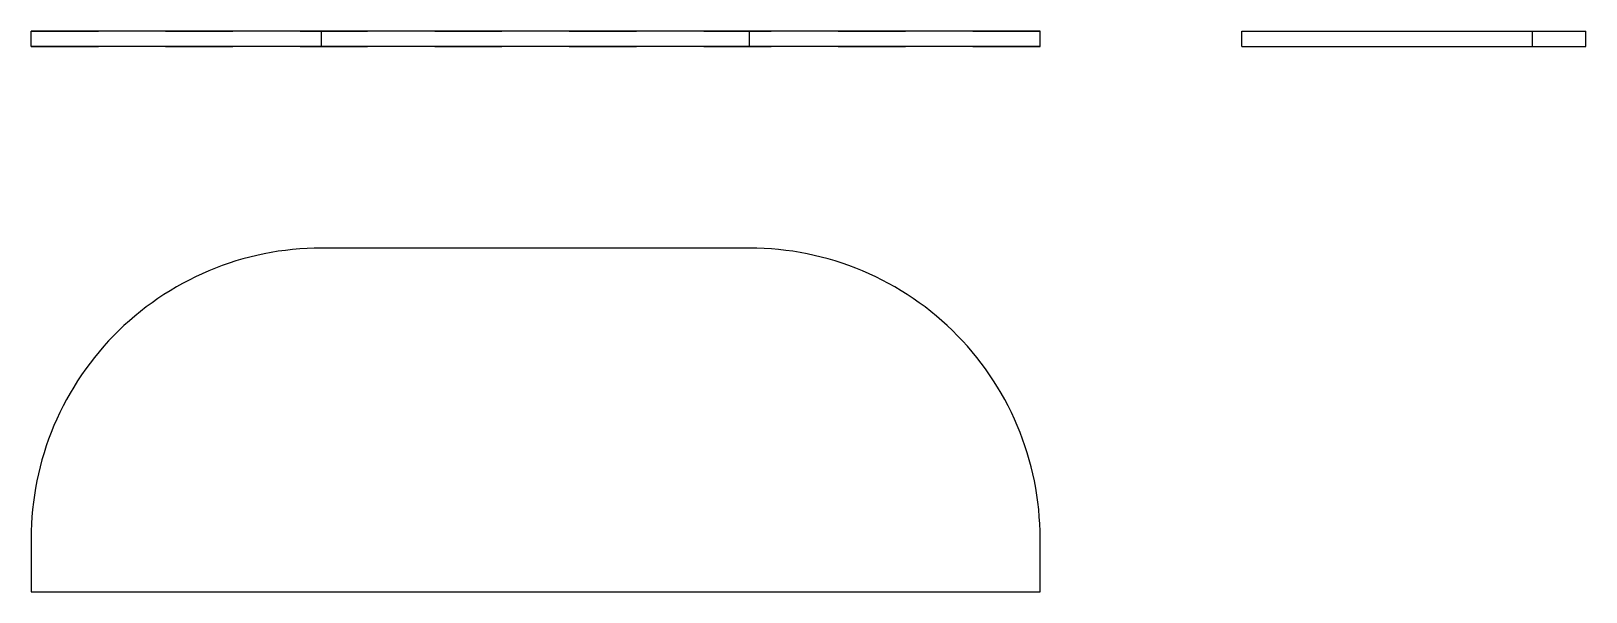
# Model space of a CAD drawing. Extents: x 0 to 2.31, y 0 to 0.83.
import ezdxf

# ---------------------------------------------------------------- set-up
doc = ezdxf.new("R2010")
doc.units = 0
doc.linetypes.add('HIDDEN', pattern=[0.075, 0.050025, -0.024975])
for name, color, linetype in [('FRONT', 7, 'CONTINUOUS'), ('FRONT_HID', 7, 'HIDDEN'), ('LEFT', 7, 'CONTINUOUS'), ('TOP', 7, 'CONTINUOUS')]:
    doc.layers.add(name, color=color, linetype=linetype)

msp = doc.modelspace()

# ---------------------------------------------------------------- linework, layer by layer
at = {"layer": 'FRONT'}
for p, q in [((0, 0.811364), (0, 0.834091)), ((0.431818, 0.834091), (0, 0.834091)), ((1.068182, 0.834091), (0.431818, 0.834091)), ((0.431818, 0.811364), (0.431818, 0.834091)), ((1.5, 0.834091), (1.068182, 0.834091)), ((1.068182, 0.811364), (1.068182, 0.834091)), ((1.5, 0.811364), (1.5, 0.834091)), ((0.431818, 0.811364), (0, 0.811364)), ((1.068182, 0.811364), (0.431818, 0.811364)), ((1.5, 0.811364), (1.068182, 0.811364))]:
    msp.add_line(p, q, dxfattribs=at)
at = {"layer": 'FRONT_HID', "linetype": 'HIDDEN'}
for p, q in [((0, 0.834091), (1.5, 0.834091)), ((0, 0.811364), (1.5, 0.811364))]:
    msp.add_line(p, q, dxfattribs=at)
at = {"layer": 'LEFT'}
for p, q in [((1.8, 0.811364), (1.8, 0.834091)), ((1.8, 0.834091), (2.231818, 0.834091)), ((2.231818, 0.834091), (2.311364, 0.834091)), ((2.231818, 0.811364), (2.231818, 0.834091)), ((2.311364, 0.811364), (2.311364, 0.834091)), ((1.8, 0.811364), (2.231818, 0.811364)), ((2.231818, 0.811364), (2.311364, 0.811364))]:
    msp.add_line(p, q, dxfattribs=at)
at = {"layer": 'TOP'}
for p, q in [((0.388823, 0.509218), (0.378124, 0.508012)), ((0.399548, 0.510156), (0.388823, 0.509218)), ((0.410294, 0.510827), (0.399548, 0.510156)), ((0.421053, 0.511229), (0.410294, 0.510827)), ((0.431818, 0.511364), (0.421053, 0.511229)), ((1.068182, 0.511364), (0.431818, 0.511364)), ((1.078947, 0.511229), (1.068182, 0.511364)), ((1.089706, 0.510827), (1.078947, 0.511229)), ((1.100452, 0.510156), (1.089706, 0.510827)), ((1.111177, 0.509218), (1.100452, 0.510156)), ((1.121876, 0.508012), (1.111177, 0.509218)), ((0.29429, 0.488878), (0.284128, 0.485322)), ((0.304538, 0.492179), (0.29429, 0.488878)), ((0.314864, 0.495224), (0.304538, 0.492179)), ((0.325264, 0.498011), (0.314864, 0.495224)), ((0.33573, 0.500537), (0.325264, 0.498011)), ((0.346255, 0.502802), (0.33573, 0.500537)), ((0.356834, 0.504803), (0.346255, 0.502802)), ((0.367459, 0.506541), (0.356834, 0.504803)), ((0.378124, 0.508012), (0.367459, 0.506541)), ((1.132541, 0.506541), (1.121876, 0.508012)), ((1.143166, 0.504803), (1.132541, 0.506541)), ((1.153745, 0.502802), (1.143166, 0.504803)), ((1.16427, 0.500537), (1.153745, 0.502802)), ((1.174736, 0.498011), (1.16427, 0.500537)), ((1.185136, 0.495224), (1.174736, 0.498011)), ((1.195462, 0.492179), (1.185136, 0.495224)), ((1.20571, 0.488878), (1.195462, 0.492179)), ((1.215872, 0.485322), (1.20571, 0.488878)), ((0.234818, 0.463808), (0.225299, 0.458777)), ((0.244459, 0.4686), (0.234818, 0.463808)), ((0.254217, 0.47315), (0.244459, 0.4686)), ((0.264085, 0.477456), (0.254217, 0.47315)), ((0.274057, 0.481514), (0.264085, 0.477456)), ((0.284128, 0.485322), (0.274057, 0.481514)), ((1.225943, 0.481514), (1.215872, 0.485322)), ((1.235915, 0.477456), (1.225943, 0.481514)), ((1.245783, 0.47315), (1.235915, 0.477456)), ((1.255541, 0.4686), (1.245783, 0.47315)), ((1.265182, 0.463808), (1.255541, 0.4686)), ((1.274701, 0.458777), (1.265182, 0.463808)), ((0.197537, 0.442284), (0.188566, 0.43633)), ((0.206653, 0.448012), (0.197537, 0.442284)), ((0.215909, 0.453511), (0.206653, 0.448012)), ((0.225299, 0.458777), (0.215909, 0.453511)), ((1.284091, 0.453511), (1.274701, 0.458777)), ((1.293347, 0.448012), (1.284091, 0.453511)), ((1.302463, 0.442284), (1.293347, 0.448012)), ((1.311434, 0.43633), (1.302463, 0.442284)), ((0.162584, 0.417155), (0.154251, 0.410337)), ((0.171084, 0.423762), (0.162584, 0.417155)), ((0.179747, 0.430155), (0.171084, 0.423762)), ((0.188566, 0.43633), (0.179747, 0.430155)), ((1.320253, 0.430155), (1.311434, 0.43633)), ((1.328916, 0.423762), (1.320253, 0.430155)), ((1.337416, 0.417155), (1.328916, 0.423762)), ((1.345749, 0.410337), (1.337416, 0.417155)), ((0.138107, 0.396091), (0.130307, 0.38867)), ((0.14609, 0.403315), (0.138107, 0.396091)), ((0.154251, 0.410337), (0.14609, 0.403315)), ((1.35391, 0.403315), (1.345749, 0.410337)), ((1.361893, 0.396091), (1.35391, 0.403315)), ((1.369693, 0.38867), (1.361893, 0.396091)), ((0.115273, 0.373256), (0.108049, 0.365273)), ((0.122694, 0.381057), (0.115273, 0.373256)), ((0.130307, 0.38867), (0.122694, 0.381057)), ((1.377306, 0.381057), (1.369693, 0.38867)), ((1.384727, 0.373256), (1.377306, 0.381057)), ((1.391951, 0.365273), (1.384727, 0.373256)), ((0.094209, 0.34878), (0.087602, 0.340279)), ((0.101026, 0.357113), (0.094209, 0.34878)), ((0.108049, 0.365273), (0.101026, 0.357113)), ((1.398974, 0.357113), (1.391951, 0.365273)), ((1.405791, 0.34878), (1.398974, 0.357113)), ((1.412398, 0.340279), (1.405791, 0.34878)), ((0.081209, 0.331617), (0.075033, 0.322797)), ((0.087602, 0.340279), (0.081209, 0.331617)), ((1.418791, 0.331617), (1.412398, 0.340279)), ((1.424967, 0.322797), (1.418791, 0.331617)), ((0.063352, 0.304711), (0.057853, 0.295455)), ((0.06908, 0.313827), (0.063352, 0.304711)), ((0.075033, 0.322797), (0.06908, 0.313827)), ((1.43092, 0.313827), (1.424967, 0.322797)), ((1.436648, 0.304711), (1.43092, 0.313827)), ((1.442147, 0.295455), (1.436648, 0.304711)), ((0.052586, 0.286064), (0.047555, 0.276546)), ((0.057853, 0.295455), (0.052586, 0.286064)), ((1.447414, 0.286064), (1.442147, 0.295455)), ((1.452445, 0.276546), (1.447414, 0.286064)), ((0.038213, 0.257147), (0.033908, 0.247279)), ((0.042763, 0.266904), (0.038213, 0.257147)), ((0.047555, 0.276546), (0.042763, 0.266904)), ((1.457237, 0.266904), (1.452445, 0.276546)), ((1.461787, 0.257147), (1.457237, 0.266904)), ((1.466092, 0.247279), (1.461787, 0.257147)), ((0.02985, 0.237306), (0.026042, 0.227236)), ((0.033908, 0.247279), (0.02985, 0.237306)), ((1.47015, 0.237306), (1.466092, 0.247279)), ((1.473958, 0.227236), (1.47015, 0.237306)), ((0.022486, 0.217074), (0.019184, 0.206826)), ((0.026042, 0.227236), (0.022486, 0.217074)), ((1.477514, 0.217074), (1.473958, 0.227236)), ((1.480816, 0.206826), (1.477514, 0.217074)), ((0.013353, 0.1861), (0.010827, 0.175634)), ((0.01614, 0.196499), (0.013353, 0.1861)), ((0.019184, 0.206826), (0.01614, 0.196499)), ((1.48386, 0.196499), (1.480816, 0.206826)), ((1.486647, 0.1861), (1.48386, 0.196499)), ((1.489173, 0.175634), (1.486647, 0.1861)), ((0.008562, 0.165109), (0.00656, 0.15453)), ((0.010827, 0.175634), (0.008562, 0.165109)), ((1.491438, 0.165109), (1.489173, 0.175634)), ((1.49344, 0.15453), (1.491438, 0.165109)), ((0.004823, 0.143905), (0.003351, 0.133239)), ((0.00656, 0.15453), (0.004823, 0.143905)), ((1.495177, 0.143905), (1.49344, 0.15453)), ((1.496649, 0.133239), (1.495177, 0.143905)), ((0.002146, 0.122541), (0.001207, 0.111815)), ((0.003351, 0.133239), (0.002146, 0.122541)), ((1.497854, 0.122541), (1.496649, 0.133239)), ((1.498793, 0.111815), (1.497854, 0.122541)), ((0.000537, 0.10107), (0.000134, 0.090311)), ((0.001207, 0.111815), (0.000537, 0.10107)), ((1.499463, 0.10107), (1.498793, 0.111815)), ((1.499866, 0.090311), (1.499463, 0.10107)), ((0.000134, 0.090311), (0, 0.079545)), ((0, 0.079545), (0, 0)), ((1.5, 0.079545), (1.499866, 0.090311)), ((1.5, 0), (1.5, 0.079545)), ((0, 0), (1.5, 0))]:
    msp.add_line(p, q, dxfattribs=at)

doc.saveas('drawing.dxf')
